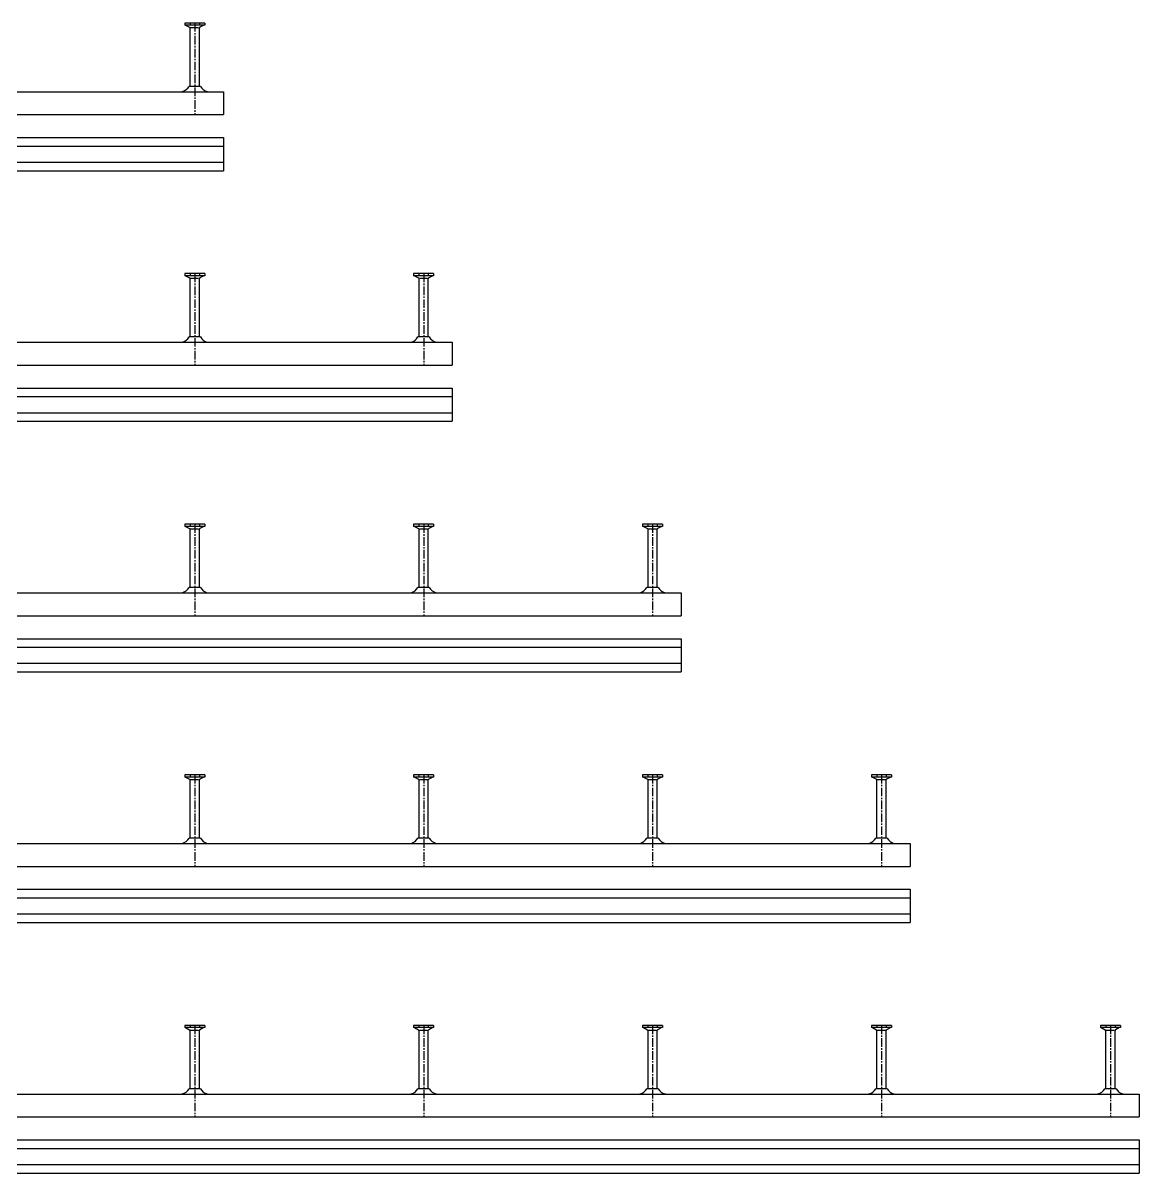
# Model space of a CAD drawing. Header units: millimetres. Extents: x -218 to 5901, y -4888 to 2743.
# Drawn here: x 1306 to 2281, y -946 to 59 of the extents above; entities that cross this region are included whole.
import ezdxf

# ---------------------------------------------------------------- set-up
doc = ezdxf.new("R2010")
doc.units = ezdxf.units.MM
doc.header["$LTSCALE"] = 10
doc.linetypes.add('MITTE2', pattern=[1.125, 0.75, -0.125, 0.125, -0.125])
doc.layers.add('HALFEN', color=2, linetype='CONTINUOUS')

msp = doc.modelspace()

# ---------------------------------------------------------------- linework, layer by layer
at = {"layer": 'HALFEN'}
for p, q in [((1465, 59.2), (1447.5, 59.2)), ((1447.5, 59.2), (1447.5, 57.3)), ((1465, 57.3), (1447.5, 57.3)), ((1448.3, 57.3), (1451.8, 55.5)), ((1452.2, 59.2), (1452.2, 57.6)), ((1452.3, 3.9), (1452.3, 54.8)), ((1452.8, 55.2), (1459.7, 55.2)), ((1460.3, 59.2), (1460.3, 57.6)), ((1460.3, 3.9), (1460.3, 54.8)), ((1464.3, 57.3), (1460.7, 55.5)), ((1465, 59.2), (1465, 57.3)), ((1461.2, 3.9), (1451.3, 3.9)), ((-168.7, -0.8), (1481.3, -0.8)), ((1481.3, -0.8), (1481.3, -20.8)), ((-168.7, -20.8), (1481.3, -20.8)), ((-168.7, -40.8), (1481.3, -40.8)), ((-168.7, -48.3), (1481.3, -48.3)), ((1481.3, -40.8), (1481.3, -69.8)), ((-168.7, -62.3), (1481.3, -62.3)), ((-168.7, -69.8), (1481.3, -69.8)), ((1447.5, -159.8), (1447.5, -161.7)), ((1465, -159.8), (1447.5, -159.8)), ((1452.2, -159.8), (1452.2, -161.4)), ((1460.3, -159.8), (1460.3, -161.4)), ((1465, -159.8), (1465, -161.7)), ((1665, -159.8), (1647.5, -159.8)), ((1647.5, -159.8), (1647.5, -161.7)), ((1652.2, -159.8), (1652.2, -161.4)), ((1660.3, -159.8), (1660.3, -161.4)), ((1665, -159.8), (1665, -161.7)), ((1465, -161.7), (1447.5, -161.7)), ((1448.3, -161.7), (1451.8, -163.5)), ((1452.3, -215.1), (1452.3, -164.2)), ((1452.8, -163.8), (1459.7, -163.8)), ((1460.3, -215.1), (1460.3, -164.2)), ((1464.3, -161.7), (1460.7, -163.5)), ((1665, -161.7), (1647.5, -161.7)), ((1648.3, -161.7), (1651.8, -163.5)), ((1652.3, -215.1), (1652.3, -164.2)), ((1652.8, -163.8), (1659.7, -163.8)), ((1660.3, -215.1), (1660.3, -164.2)), ((1664.3, -161.7), (1660.7, -163.5)), ((-168.7, -219.8), (1681.3, -219.8)), ((1461.2, -215.1), (1451.3, -215.1)), ((1661.2, -215.1), (1651.3, -215.1)), ((1681.3, -219.8), (1681.3, -239.8)), ((-168.7, -239.8), (1681.3, -239.8)), ((-168.7, -259.8), (1681.3, -259.8)), ((1681.3, -259.8), (1681.3, -288.8)), ((-168.7, -267.3), (1681.3, -267.3)), ((-168.7, -281.3), (1681.3, -281.3)), ((-168.7, -288.8), (1681.3, -288.8)), ((1465, -378.8), (1447.5, -378.8)), ((1447.5, -378.8), (1447.5, -380.7)), ((1465, -380.7), (1447.5, -380.7)), ((1448.3, -380.7), (1451.8, -382.5)), ((1452.2, -378.8), (1452.2, -380.4)), ((1460.3, -378.8), (1460.3, -380.4)), ((1464.3, -380.7), (1460.7, -382.5)), ((1465, -378.8), (1465, -380.7)), ((1665, -378.8), (1647.5, -378.8)), ((1647.5, -378.8), (1647.5, -380.7)), ((1665, -380.7), (1647.5, -380.7)), ((1648.3, -380.7), (1651.8, -382.5)), ((1652.2, -378.8), (1652.2, -380.4)), ((1660.3, -378.8), (1660.3, -380.4)), ((1664.3, -380.7), (1660.7, -382.5)), ((1665, -378.8), (1665, -380.7)), ((1865, -378.8), (1847.5, -378.8)), ((1847.5, -378.8), (1847.5, -380.7)), ((1865, -380.7), (1847.5, -380.7)), ((1848.3, -380.7), (1851.8, -382.5)), ((1852.2, -378.8), (1852.2, -380.4)), ((1860.3, -378.8), (1860.3, -380.4)), ((1864.3, -380.7), (1860.7, -382.5)), ((1865, -378.8), (1865, -380.7)), ((1452.3, -434.1), (1452.3, -383.2)), ((1452.8, -382.8), (1459.7, -382.8)), ((1460.3, -434.1), (1460.3, -383.2)), ((1652.3, -434.1), (1652.3, -383.2)), ((1652.8, -382.8), (1659.7, -382.8)), ((1660.3, -434.1), (1660.3, -383.2)), ((1852.3, -434.1), (1852.3, -383.2)), ((1852.8, -382.8), (1859.7, -382.8)), ((1860.3, -434.1), (1860.3, -383.2)), ((-168.7, -438.8), (1881.3, -438.8)), ((1461.2, -434.1), (1451.3, -434.1)), ((1661.2, -434.1), (1651.3, -434.1)), ((1861.2, -434.1), (1851.3, -434.1)), ((1881.3, -438.8), (1881.3, -458.8)), ((-168.7, -458.8), (1881.3, -458.8)), ((-168.7, -478.8), (1881.3, -478.8)), ((1881.3, -478.8), (1881.3, -507.8)), ((-168.7, -486.3), (1881.3, -486.3)), ((-168.7, -500.3), (1881.3, -500.3)), ((-168.7, -507.8), (1881.3, -507.8)), ((1465, -597.8), (1447.5, -597.8)), ((1447.5, -597.8), (1447.5, -599.7)), ((1465, -599.7), (1447.5, -599.7)), ((1448.3, -599.7), (1451.8, -601.5)), ((1452.2, -597.8), (1452.2, -599.4)), ((1452.3, -653.1), (1452.3, -602.2)), ((1452.8, -601.8), (1459.7, -601.8)), ((1460.3, -597.8), (1460.3, -599.4)), ((1460.3, -653.1), (1460.3, -602.2)), ((1464.3, -599.7), (1460.7, -601.5)), ((1465, -597.8), (1465, -599.7)), ((1665, -597.8), (1647.5, -597.8)), ((1647.5, -597.8), (1647.5, -599.7)), ((1665, -599.7), (1647.5, -599.7)), ((1648.3, -599.7), (1651.8, -601.5)), ((1652.2, -597.8), (1652.2, -599.4)), ((1652.3, -653.1), (1652.3, -602.2)), ((1652.8, -601.8), (1659.7, -601.8)), ((1660.3, -597.8), (1660.3, -599.4)), ((1660.3, -653.1), (1660.3, -602.2)), ((1664.3, -599.7), (1660.7, -601.5)), ((1665, -597.8), (1665, -599.7)), ((1865, -597.8), (1847.5, -597.8)), ((1847.5, -597.8), (1847.5, -599.7)), ((1865, -599.7), (1847.5, -599.7)), ((1848.3, -599.7), (1851.8, -601.5)), ((1852.2, -597.8), (1852.2, -599.4)), ((1852.3, -653.1), (1852.3, -602.2)), ((1852.8, -601.8), (1859.7, -601.8)), ((1860.3, -597.8), (1860.3, -599.4)), ((1860.3, -653.1), (1860.3, -602.2)), ((1864.3, -599.7), (1860.7, -601.5)), ((1865, -597.8), (1865, -599.7)), ((2065, -597.8), (2047.5, -597.8)), ((2047.5, -597.8), (2047.5, -599.7)), ((2065, -599.7), (2047.5, -599.7)), ((2048.3, -599.7), (2051.8, -601.5)), ((2052.2, -597.8), (2052.2, -599.4)), ((2052.3, -653.1), (2052.3, -602.2)), ((2052.8, -601.8), (2059.7, -601.8)), ((2060.3, -597.8), (2060.3, -599.4)), ((2060.3, -653.1), (2060.3, -602.2)), ((2064.3, -599.7), (2060.7, -601.5)), ((2065, -597.8), (2065, -599.7)), ((1461.2, -653.1), (1451.3, -653.1)), ((1661.2, -653.1), (1651.3, -653.1)), ((1861.2, -653.1), (1851.3, -653.1)), ((2061.2, -653.1), (2051.3, -653.1)), ((-168.7, -657.8), (2081.3, -657.8)), ((2081.3, -657.8), (2081.3, -677.8)), ((-168.7, -677.8), (2081.3, -677.8)), ((-168.7, -697.8), (2081.3, -697.8)), ((2081.3, -697.8), (2081.3, -726.8)), ((-168.7, -705.3), (2081.3, -705.3)), ((-168.7, -719.3), (2081.3, -719.3)), ((-168.7, -726.8), (2081.3, -726.8)), ((1447.5, -816.8), (1447.5, -818.7)), ((1465, -816.8), (1447.5, -816.8)), ((1465, -818.7), (1447.5, -818.7)), ((1448.3, -818.7), (1451.8, -820.5)), ((1452.2, -816.8), (1452.2, -818.4)), ((1452.3, -872.1), (1452.3, -821.2)), ((1452.8, -820.8), (1459.7, -820.8)), ((1460.3, -816.8), (1460.3, -818.4)), ((1460.3, -872.1), (1460.3, -821.2)), ((1464.3, -818.7), (1460.7, -820.5)), ((1465, -816.8), (1465, -818.7)), ((1647.5, -816.8), (1647.5, -818.7)), ((1665, -816.8), (1647.5, -816.8)), ((1665, -818.7), (1647.5, -818.7)), ((1648.3, -818.7), (1651.8, -820.5)), ((1652.2, -816.8), (1652.2, -818.4)), ((1652.3, -872.1), (1652.3, -821.2)), ((1652.8, -820.8), (1659.7, -820.8)), ((1660.3, -816.8), (1660.3, -818.4)), ((1660.3, -872.1), (1660.3, -821.2)), ((1664.3, -818.7), (1660.7, -820.5)), ((1665, -816.8), (1665, -818.7)), ((1847.5, -816.8), (1847.5, -818.7)), ((1865, -816.8), (1847.5, -816.8)), ((1865, -818.7), (1847.5, -818.7)), ((1848.3, -818.7), (1851.8, -820.5)), ((1852.2, -816.8), (1852.2, -818.4)), ((1852.3, -872.1), (1852.3, -821.2)), ((1852.8, -820.8), (1859.7, -820.8)), ((1860.3, -816.8), (1860.3, -818.4)), ((1860.3, -872.1), (1860.3, -821.2)), ((1864.3, -818.7), (1860.7, -820.5)), ((1865, -816.8), (1865, -818.7)), ((2065, -816.8), (2047.5, -816.8)), ((2047.5, -816.8), (2047.5, -818.7)), ((2065, -818.7), (2047.5, -818.7)), ((2048.3, -818.7), (2051.8, -820.5)), ((2052.2, -816.8), (2052.2, -818.4)), ((2052.3, -872.1), (2052.3, -821.2)), ((2052.8, -820.8), (2059.7, -820.8)), ((2060.3, -816.8), (2060.3, -818.4)), ((2060.3, -872.1), (2060.3, -821.2)), ((2064.3, -818.7), (2060.7, -820.5)), ((2065, -816.8), (2065, -818.7)), ((2265, -816.8), (2247.5, -816.8)), ((2247.5, -816.8), (2247.5, -818.7)), ((2265, -818.7), (2247.5, -818.7)), ((2248.3, -818.7), (2251.8, -820.5)), ((2252.2, -816.8), (2252.2, -818.4)), ((2252.3, -872.1), (2252.3, -821.2)), ((2252.8, -820.8), (2259.7, -820.8)), ((2260.3, -816.8), (2260.3, -818.4)), ((2260.3, -872.1), (2260.3, -821.2)), ((2264.3, -818.7), (2260.7, -820.5)), ((2265, -816.8), (2265, -818.7)), ((1461.2, -872.1), (1451.3, -872.1)), ((1661.2, -872.1), (1651.3, -872.1)), ((1861.2, -872.1), (1851.3, -872.1)), ((2061.2, -872.1), (2051.3, -872.1)), ((2261.2, -872.1), (2251.3, -872.1)), ((-168.7, -876.8), (2281.3, -876.8)), ((2281.3, -876.8), (2281.3, -896.8)), ((-168.7, -896.8), (2281.3, -896.8)), ((-168.7, -916.8), (2281.3, -916.8)), ((-168.7, -924.3), (2281.3, -924.3)), ((2281.3, -916.8), (2281.3, -945.8)), ((-168.7, -938.3), (2281.3, -938.3)), ((-168.7, -945.8), (2281.3, -945.8))]:
    msp.add_line(p, q, dxfattribs=at)
at = {"layer": 'HALFEN', "color": 1, "linetype": 'MITTE2'}
for p, q in [((1456.3, 59.2), (1456.3, -20.8)), ((1456.3, -159.8), (1456.3, -239.8)), ((1656.3, -159.8), (1656.3, -239.8)), ((1456.3, -378.8), (1456.3, -458.8)), ((1656.3, -378.8), (1656.3, -458.8)), ((1856.3, -378.8), (1856.3, -458.8)), ((1456.3, -597.8), (1456.3, -677.8)), ((1656.3, -597.8), (1656.3, -677.8)), ((1856.3, -597.8), (1856.3, -677.8)), ((2056.3, -597.8), (2056.3, -677.8)), ((1456.3, -816.8), (1456.3, -896.8)), ((1656.3, -816.8), (1656.3, -896.8)), ((1856.3, -816.8), (1856.3, -896.8)), ((2056.3, -816.8), (2056.3, -896.8)), ((2256.3, -816.8), (2256.3, -896.8))]:
    msp.add_line(p, q, dxfattribs=at)
at = {"layer": 'HALFEN'}
for centre, radius, start, end in [((1451.5, 54.8), 0.8, 0, 62.3005), ((1461.1, 54.8), 0.8, 117.6995, 180), ((1442.7, 9), 10, 285.1143, 329.2679), ((1469.8, 9), 10, 210.7321, 254.8857), ((1451.5, -164.2), 0.8, 0, 62.3005), ((1461.1, -164.2), 0.8, 117.6995, 180), ((1651.5, -164.2), 0.8, 0, 62.3005), ((1661.1, -164.2), 0.8, 117.6995, 180), ((1442.7, -210), 10, 285.1143, 329.2679), ((1469.8, -210), 10, 210.7321, 254.8857), ((1642.7, -210), 10, 285.1143, 329.2679), ((1669.8, -210), 10, 210.7321, 254.8857), ((1451.5, -383.2), 0.8, 0, 62.3005), ((1461.1, -383.2), 0.8, 117.6995, 180), ((1651.5, -383.2), 0.8, 0, 62.3005), ((1661.1, -383.2), 0.8, 117.6995, 180), ((1851.5, -383.2), 0.8, 0, 62.3005), ((1861.1, -383.2), 0.8, 117.6995, 180), ((1442.7, -429), 10, 285.1143, 329.2679), ((1469.8, -429), 10, 210.7321, 254.8857), ((1642.7, -429), 10, 285.1143, 329.2679), ((1669.8, -429), 10, 210.7321, 254.8857), ((1842.7, -429), 10, 285.1143, 329.2679), ((1869.8, -429), 10, 210.7321, 254.8857), ((1451.5, -602.2), 0.8, 0, 62.3005), ((1461.1, -602.2), 0.8, 117.6995, 180), ((1651.5, -602.2), 0.8, 0, 62.3005), ((1661.1, -602.2), 0.8, 117.6995, 180), ((1851.5, -602.2), 0.8, 0, 62.3005), ((1861.1, -602.2), 0.8, 117.6995, 180), ((2051.5, -602.2), 0.8, 0, 62.3005), ((2061.1, -602.2), 0.8, 117.6995, 180), ((1442.7, -648), 10, 285.1143, 329.2679), ((1469.8, -648), 10, 210.7321, 254.8857), ((1642.7, -648), 10, 285.1143, 329.2679), ((1669.8, -648), 10, 210.7321, 254.8857), ((1842.7, -648), 10, 285.1143, 329.2679), ((1869.8, -648), 10, 210.7321, 254.8857), ((2042.7, -648), 10, 285.1143, 329.2679), ((2069.8, -648), 10, 210.7321, 254.8857), ((1451.5, -821.2), 0.8, 0, 62.3005), ((1461.1, -821.2), 0.8, 117.6995, 180), ((1651.5, -821.2), 0.8, 0, 62.3005), ((1661.1, -821.2), 0.8, 117.6995, 180), ((1851.5, -821.2), 0.8, 0, 62.3005), ((1861.1, -821.2), 0.8, 117.6995, 180), ((2051.5, -821.2), 0.8, 0, 62.3005), ((2061.1, -821.2), 0.8, 117.6995, 180), ((2251.5, -821.2), 0.8, 0, 62.3005), ((2261.1, -821.2), 0.8, 117.6995, 180), ((1442.7, -867), 10, 285.1143, 329.2679), ((1469.8, -867), 10, 210.7321, 254.8857), ((1642.7, -867), 10, 285.1143, 329.2679), ((1669.8, -867), 10, 210.7321, 254.8857), ((1842.7, -867), 10, 285.1143, 329.2679), ((1869.8, -867), 10, 210.7321, 254.8857), ((2042.7, -867), 10, 285.1143, 329.2679), ((2069.8, -867), 10, 210.7321, 254.8857), ((2242.7, -867), 10, 285.1143, 329.2679), ((2269.8, -867), 10, 210.7321, 254.8857)]:
    msp.add_arc(centre, radius, start, end, dxfattribs=at)

doc.saveas('drawing.dxf')
